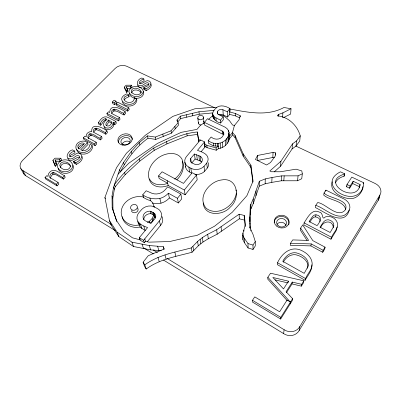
<?xml version="1.0" encoding="UTF-8"?>
<svg xmlns="http://www.w3.org/2000/svg" width="401" height="401" viewBox="0 0 401 401"><rect width="100%" height="100%" fill="white"/><g stroke="black" fill="none" stroke-linecap="round" stroke-linejoin="round"><path stroke-width="0.6" d="M283.632 117.558L290.62 114.044L291.036 108.761L282.885 112.846L278.344 114.551L277.362 115.819C288.464 116.841 297.286 125.368 300.254 135.874L296.595 140.861L292.54 143.839L280.895 161.257L269.828 170.996L271.337 171.748L280.254 171.773L296.083 169.177L301.783 170.921L302.324 173.798L298.073 175.844L281.657 175.874L272.013 177.493L265.277 178.901L259.317 181.297L253.231 198.896L250.289 205.543L249.843 216.936L250.104 226.996L250.881 229.823L253.036 234.445L255.287 241.542L255.267 245.958L253.006 249.447L248.079 247.983L244.43 242.7L242.936 239.773L242.941 233.126L245.477 224.405L244.214 215.427L239.131 214.209L216.715 229.713L207.708 234.314L202.35 237.593L197.583 241.452L191.272 247.928C175.307 252.134 158.445 254.896 144.791 264.855L146.19 269.016C159.653 259.146 176.305 256.414 192.059 252.254L198.289 245.838L202.996 242.009L208.284 238.755L217.177 234.199L239.307 218.826L244.329 220.039L245.247 226.575M255.993 195.618L256.023 190.821M275.487 155.117L275.602 152.876L273.061 152.425L257.572 155.453L257.527 160.47L272.835 157.468L274.339 157.738M249.948 223.923L250.329 210.229L253.237 203.633L259.247 186.159L259.317 181.297M212.575 113.247L212.56 114.1L214.54 117.007L220.44 120.185L220.64 122.992C213.487 121.628 209.588 113.834 215.477 108.611C219.222 104.215 225.713 105.829 229.953 108.561L230.094 111.403L229.598 111.999L235.312 113.453L240.224 115.759L240.259 116.962M212.806 116.917L212.816 116.069L211.944 116.345L208.736 119.177M311.813 264.785C312.234 270.715 307.757 275.437 305.051 280.299L277.372 264.665L277.512 262.755C282.294 252.435 292.404 244.625 303.607 251.607C308.524 254.284 312.81 259.437 312.108 265.332C311.402 270.996 306.143 274.891 305.051 280.299M259.247 186.159L265.136 183.783L265.277 178.901M100.791 125.358L98.907 124.355L98.34 122.656L100.681 119.443L102.471 117.869L104.29 116.987L106.215 116.821L108.225 117.483L115.854 121.463L116.355 123.167L114.821 124.791L114.31 123.087L113.117 122.46C112.09 132.741 96.887 127.257 106.972 119.242C103.854 117.343 101.293 121.202 100.23 123.658C100.867 128.576 102.786 119.027 105.929 120.38L105.393 118.676M113.117 122.46C116.375 128.099 105.754 133.102 104.014 126.791M272.835 157.468L273.061 152.425M265.136 183.783L271.793 182.385L272.013 177.493M286.555 292.504L292.053 283.918L301.362 286.149L303.572 282.645L303.873 280.8L270.525 273.231L267.838 277.261L267.753 279.111L287.266 300.695M278.254 116.3L278.344 114.551M282.595 117.518L282.885 112.846M362.504 188.565C353.938 209.061 315.276 184.33 340.474 171.823L344.675 173.823L344.524 174.054C318.755 181.773 356.644 205.528 360.108 184.58L353.181 181.277L352.639 183.488L349.582 188.234L346.484 186.736L346.995 184.535L351.817 177.107L363.481 182.65C364.153 191.618 356.549 200.931 347.025 198.269C339.597 196.806 329.171 190.726 332.259 181.743M242.936 239.773L242.941 233.126M274.194 171.899L280.575 166.255L280.895 161.257M271.793 182.385L281.322 180.786L281.657 175.874M283.808 180.781L284.174 175.869M280.575 166.255L292.093 148.946L292.54 143.839M88.451 138.776L88.827 136.911L90.31 135.518C94.125 135.002 97.122 138.781 100.546 139.899L102.135 138.215L101.573 136.535L93.212 132.069L93.644 129.593L95.102 128.24C98.907 127.724 101.919 131.453 105.343 132.556L105.894 134.24L107.463 132.576L106.927 130.886C103.222 127.809 91.002 121.804 91.704 131.688C88.801 131.177 85.669 133.733 86.2 136.801L84.972 136.129L83.348 137.809L83.974 139.478L95.127 145.628L96.741 143.919L96.155 142.255L87.784 137.668L88.215 135.237L89.704 133.844C93.528 133.322 96.541 137.107 99.974 138.225L100.546 139.899M292.093 148.946L296.098 145.989L296.595 140.861M320.058 221.633C320.8 218.971 317.828 217.372 315.662 216.886L313.983 217.157L312.354 218.425L309.727 222.174M290.224 303.823L290.449 302.073L287.061 300.088L279.642 311.767L254.755 296.88L252.475 300.299L252.48 302.048L280.645 319.026L280.815 317.346L292.59 298.68L286.103 291.722L292.284 282.078L301.652 284.319L303.873 280.8M300.254 135.874L299.717 141.032L296.098 145.989M134.27 97.794C134.636 103.513 126.054 103.944 123.999 99.448L123.999 98.195C123.874 95.298 132.135 95.568 126.636 93.884C112.085 100.541 134.104 110.771 136.455 98.741L134.36 97.704L134.556 98.957M300.62 228.099L308.655 240.43L292.74 239.913L290.469 243.322L290.254 245.312L310.88 245.908L322.715 252.274L324.675 249.156L325.091 247.176L312.82 240.63L302.725 224.941L300.62 228.099L300.354 230.144L307.006 240.384M281.322 180.786L297.542 180.766L298.073 175.844M337.121 226.911L336.254 230.52L330.95 239.202L303.818 224.941L304.103 222.876C307.382 218.024 311.918 208.089 319.361 212.109C323.707 212.264 321.437 221.232 325.306 216.936C330.008 215.227 336.058 218.089 337.381 222.996C338.825 229.347 331.938 233.477 330.95 239.202M288.359 282.404L288.499 281.176L272.865 277.477L283.502 288.92L288.499 281.176M204.63 145.859L207.086 147.683L216.269 150.23L218.53 148.525C225.287 147.949 231.131 140.967 228.816 134.084M302.324 173.798L301.742 178.736L297.542 180.766M379.246 197.192A10.165 8.105 14.7 0 1 378.243 200.274L299.201 330.434A11.007 10.231 27 0 1 283.632 333.617L284.098 329.692L167.117 258.434M228.976 140.22L228.695 135.092L229.031 132.29L228.38 130.455L227.277 128.856L225.247 127.262L207.512 118.701L204.4 122.36L204.695 125.157L223.252 134.5L223.066 131.723L222.164 131.012L204.4 122.36M229.031 132.29L228.966 136.861L232.49 132.51L234.42 125.498L239.016 119.844L240.224 115.759M292.053 283.918L292.284 282.078M290.169 303.913L290.394 302.159L267.838 277.261M275.602 152.876L275.141 156.295L270.474 162.56L266.605 164.991L255.452 159.463L257.572 155.453M292.59 298.68L292.354 300.449L280.645 319.026M131.548 92.942C132.686 88.225 139.478 89.669 141.463 92.967M78.501 148.53L78.686 147.292L80.907 144.977L83.603 144.661M362.469 188.63L362.77 186.63M301.362 286.149L301.652 284.319M315.742 205.427C324.469 207.543 340.003 224.039 348.374 211.472C352.409 206.34 347.842 200.049 342.549 198.315L325.943 190.129L324.093 192.906C327.306 198.064 350.449 199.452 345.261 209.918C337.822 219.141 325.186 203.036 317.642 202.575L315.742 205.427L315.397 207.553C323.802 211.342 344.604 227.808 349.341 209.903M315.662 216.886L316.013 214.791C323 215.773 320.239 222.144 317.016 225.633L309.111 221.512L312.69 216.334L314.324 215.066L316.013 214.791M310.88 245.908L311.216 243.918L290.469 243.322M116.711 221.252L112.185 207.778L112.034 195.959L113.603 187.066L119.618 169.748L123.543 162.49L131.272 151.448L139.212 142.636L147.468 135.879L155.282 137.082L171.037 130.801L178.114 122.741L177.016 119.984L180.355 116.195L198.966 111.794L214.124 110.35M116.706 221.111L112.972 209.893L112.811 198.114L114.365 189.252L115.227 186.766L125.207 174.625L139.869 161.047L154.24 150.345L166.971 143.869L187.167 135.839L197.653 134.35L197.362 131.994C181.673 133.202 167.598 141.227 153.718 148.044C139.007 158.305 125.222 170.119 114.47 184.575L115.227 186.766M299.201 330.434L299.903 326.464L379.937 194.996A10.306 8.165 14.4 0 0 374.965 183.397L295.808 146.044M324.093 192.906L323.702 195.071C329.442 200.44 343.542 200.525 345.702 209.357M325.747 191.217L325.943 190.129M50.506 178.465L50.787 176.966L51.754 175.347L52.997 174.39L54.215 174.144L57.052 175.287L63.483 179.117L65.213 177.282L64.481 175.688C60.521 174.124 56.857 169.357 52.175 170.575C49.709 171.427 47.99 173.788 48.025 176.42L46.782 175.673L45.017 177.503L45.819 179.092L57.077 185.894L58.832 184.034L58.07 182.455L49.619 177.377L50.005 175.372L50.977 173.748L52.225 172.791L53.443 172.545L54.782 172.906L62.741 177.523L63.483 179.117M322.715 252.274L323.121 250.299L325.091 247.176M335.426 182.821C336.92 179.327 340.444 177.137 344.033 176.28L344.524 174.054M344.675 173.823L344.033 176.28M307.587 268.274C309.472 262.028 303.351 257.171 298.068 255.407C292.078 252.911 285.948 256.941 283.221 262.269M223.066 131.723L223.793 133.533C222.851 139.473 215.262 140.866 211.152 136.977L208.199 140.54L208.48 143.287L213.543 145.909L218.345 146.2L216.069 147.904L206.841 145.352L204.375 143.528M236.379 192.841C234.826 205.863 217.798 216.926 206.315 208.405C196.69 197.523 209.232 181.432 221.482 179.964C237.863 176.806 240.715 198.365 230.42 206.946C223.437 215.698 204.184 216.806 203.187 202.926M349.582 188.234L350.113 186.039L353.181 181.277M359.236 187.914L360.108 184.58M363.181 183.753L363.481 182.65M378.243 200.274L379.937 194.996M161.302 250.735L150.626 249.888L133.493 246.51L118.781 236.53L111.247 225.182L109.488 220.7L104.927 197.523L112.049 178.019L116.616 167.548L126.405 153.262L145.393 135.212L172.876 116.365L194.846 108.791L212.62 107.343L216.896 107.784M106.4 125.613L108.992 121.729L108.46 120.024L106.14 123.167L105.814 124.621L106.075 125.242C108.425 127.588 112.054 124.47 111.553 121.643L108.46 120.024M208.199 140.54C214.801 146.185 225.994 143.438 228.695 135.092M93.949 131.989L94.651 130.706L95.684 129.929L96.746 129.744L99.438 130.776L105.894 134.24M87.463 142.701L80.696 149.779C83.052 151.232 86.16 150.696 87.974 148.641C90.285 147.533 88.571 142.064 92.019 145.513C90.39 152.495 79.999 155.478 76.12 148.766C74.2 142.696 83.132 138.666 87.463 142.701L88.085 144.365L82.19 150.54M69.889 156.841C69.894 153.448 76.907 154.24 74.546 150.997L72.541 149.859C68.12 150.606 63.874 158.971 70.726 158.956C73.924 159.132 76.531 153.478 79.538 156.21L79.583 156.961C79.533 160.626 71.879 159.914 74.25 163.132L76.38 164.36C79.233 162.966 83.508 160.059 82.105 156.365M111.979 113.247L112.781 111.839L113.889 110.997C117.648 110.305 120.711 113.939 124.094 114.977L125.603 113.383L125.137 111.658C121.102 108.756 110.195 103.042 109.668 112.45L108.445 111.819L106.907 113.413L107.438 115.127L118.511 120.886L120.039 119.267L119.553 117.558L111.242 113.262L111.784 110.766L113.383 109.278C117.152 108.581 120.23 112.22 123.623 113.257L124.094 114.977M150.23 223.141L152.696 220.675L154.345 217.091L153.117 212.5L150.255 211.202A6.15 5.208 -16.7 0 0 144.044 213.964A6.15 5.208 -16.7 0 0 144.064 219.803L145.112 220.756L151.042 223.357L155.217 218.249A4.812 4.08 -16.4 0 0 154.26 213.307L153.117 212.5M147.287 222.46L149.222 221.467L152.124 218.58L153.784 214.981L150.936 213.688L150.255 211.202M178.114 122.741L178.5 125.112L171.463 133.152L155.788 139.413L148.014 138.21C136.139 146.926 126.997 158.931 120.33 171.984L119.618 169.748M124.46 99.934C124.736 96.942 130.621 98.11 128.706 94.907M320.589 227.813C322.71 220.63 332.619 219.462 333.361 227.633M346.484 186.736L347.126 185.748M253.006 249.447L253.001 245.061L255.287 241.542M143.814 78.957L141.638 79.879L139.959 81.137L139.142 82.561L139.809 83.624C140.49 81.162 145.643 82.055 143.814 78.957L141.849 78.025C137.533 78.666 134.756 86.125 140.871 85.699C143.774 85.809 146.059 80.987 148.881 83.288L148.982 83.924C148.796 87.293 142.39 86.2 144.104 89.568L146.185 90.581C148.606 89.488 152.53 86.882 150.916 83.789M146.19 269.016L144.525 266.344L143.112 262.164L148.23 255.723L164.29 248.961L163.247 246.655L149.312 245.567L131.969 242.174L117.097 232.129L109.488 220.7M229.096 139.217L232.6 134.876L232.49 132.51L235.106 135.553L243.171 153.879L250.871 165.137L253.066 181.117L246.886 195.703L232.339 212.199L214.545 226.214L196.761 235.547L192.169 236.249L169.678 241.547L148.846 242.154L145.488 241.262L144.751 238.891M142.736 194.821A21.96 17.96 -13.2 0 0 149.182 197.899L150.636 198.259A21.96 17.96 -13.2 0 0 156.746 198.786L159.869 198.49L162.616 197.462A16.306 13.403 -13.8 0 0 168.355 193.212L169.372 197.949L178.375 202.986L181.718 198.846L180.841 194.104L167.698 186.846L164.946 190.024A10.406 8.556 -13.6 0 1 152.074 193.342L146.165 190.781L142.736 194.821L143.453 197.367A21.819 17.905 -13.3 0 0 149.859 200.435C152.465 201.217 153.408 204.6 154.179 206.916M167.172 180.656L168.194 185.473L185.127 194.801L197.182 179.854L196.51 174.976L192.219 172.701L183.478 183.392L162.084 171.783L158.555 175.939L159.157 178.555L167.728 183.262C161.603 185.833 152.816 185.498 149.408 178.896M147.282 241.828L160.52 225.417A9.835 8.381 -16.5 0 0 161.979 216.545M160.52 225.417L159.357 220.881A9.96 8.441 -16.3 0 0 157.518 208.615L153.342 206.425A10.175 8.601 -16.6 0 0 141.784 209.362L138.706 212.931A9.739 8.241 -17.1 0 0 138.124 221.843C140.39 224.871 144.205 226.209 147.578 227.598L139.292 237.733L140.064 240.109L144.33 242.7L145.488 241.262M178.375 202.986L177.458 198.279L180.841 194.104M144.33 242.7L143.578 240.329L159.357 220.881M185.127 194.801L184.3 190.034L196.51 174.976M191.803 163.012L195.107 159.017L194.43 154.019L200.134 156.215L201.182 157.032A5.779 4.662 -7.6 0 1 201.538 162.22A5.779 4.662 -7.6 0 1 195.743 164.726L191.813 162.856A4.521 3.649 -7.8 0 1 190.711 158.49L194.43 154.019M201.127 151.738L205.061 146.972L204.505 141.904L200.445 139.869L186.736 156.23A9.363 7.559 -7.9 0 0 188.866 167.122L189.618 172.039L191.603 173.137L190.871 168.23L188.866 167.122M220.54 114.791A3.749 2.877 -4.5 0 1 223.242 114.982L227.552 117.027L229.718 114.41L229.452 109.162M194.831 174.285A9.489 7.719 -7.6 0 0 204.61 171.277L207.297 168.034A9.038 7.333 -7.3 0 0 208.465 162.681M204.505 141.904L197.457 150.38C200.69 151.533 204.284 152.586 206.67 155.202A9.143 7.378 -7.3 0 1 206.756 163.082L207.297 168.034M220.64 122.992L223.417 119.648L223.237 116.831L218.74 114.691A3.789 2.892 -4.5 0 1 217.307 112.2L217.502 111.488A3.789 2.892 -4.5 0 1 222.906 109.739L227.262 111.789L227.552 117.027M227.262 111.789L229.953 108.561M220.44 120.185L223.237 116.831M190.871 168.23L192.981 169.112A9.599 7.764 -7.6 0 0 204.029 166.345L206.756 163.082M143.453 197.367L143.728 197.041L140.15 196.52A16.902 14.15 -17.8 0 0 121.363 210.405A16.902 14.15 -17.8 0 0 135.473 225.362L139.478 225.041L138.891 224.284A9.674 8.21 -17.2 0 1 137.784 221.427M177.773 121.939L180.726 118.581L199.237 114.195L212.51 112.932M176.796 179.864C181.638 175.222 185.247 167.798 182.249 161.227M127.744 111.117L129.237 109.533L128.791 107.804L117.724 102.215L116.215 103.774L116.706 105.508L127.744 111.117L127.287 109.388L116.215 103.774M74.25 163.132L73.654 161.408M144.104 89.568L143.794 87.729M57.077 185.894L56.305 184.315L58.07 182.455M62.741 177.523L64.481 175.688M95.127 145.628L94.536 143.964L96.155 142.255M99.974 138.225L101.573 136.535M105.343 132.556L106.927 130.886M114.31 123.087L115.854 121.463M118.511 120.886L118.014 119.177L119.553 117.558M123.623 113.257L125.137 111.658M127.287 109.388L128.791 107.804M74.546 150.997L72.13 152.059L70.21 153.528L69.193 155.207L69.253 155.934C72.877 158.806 76.19 150.721 80.33 153.678C84.365 156.776 78.817 161.568 75.704 162.731L73.563 161.503M114.771 104.686L114.275 102.952L115.994 101.182L114.084 100.22L112.365 101.984L112.871 103.719L114.771 104.686L116.48 102.917L115.994 101.182M55.909 161.608L56.767 164.821L55.353 166.285L54.591 164.671L56.015 163.202L55.158 159.984L59.383 159.728L60.827 158.235L61.559 159.864L60.12 161.352L55.909 161.608L55.158 159.984M126.711 92.436L126.26 90.681L127.473 89.433L126.415 86.736L130.34 86.471L131.573 85.202L131.999 86.962L130.771 88.23L126.861 88.491L127.914 91.187L126.711 92.436L124.811 88.796L124.355 87.042L126.125 85.228L131.573 85.202M54.591 164.671L52.922 160.315L54.997 158.189L60.827 158.235M118.094 174.134L128.781 163.232L157.493 143.423L181.227 132.34L196.966 129.388L200.38 125.373L204.5 122.681M174.6 179.132C180.48 174.61 185.152 166.31 181.869 158.941C177.247 151.252 166.4 152.736 159.819 156.866C151.753 161.648 145.548 171.834 149.974 181.117C153.357 187.688 162.099 188.039 168.194 185.473M143.718 87.809L145.809 88.821C148.596 87.984 153.413 83.488 149.423 81.152C145.728 78.987 143.252 84.441 139.809 83.624M152.36 203.046A21.699 17.855 -13.3 0 0 157.909 203.477L160.996 203.187L163.708 202.169A16.115 13.323 -13.9 0 0 169.372 197.949M143.789 226.064L145.147 230.55L140.129 227.111L136.145 227.427A16.807 14.105 -17.9 0 1 122.125 216.64M229.713 109.107L231.542 109.293C248.76 112.556 267.733 116.37 283.963 107.498L291.036 108.761M275.141 279.893L287.692 282.875M229.718 114.41L235.402 115.864L239.748 117.909M140.255 239.878L132.485 237.823L123.969 231.648L116.325 220.214M234.42 125.498L232.525 124.987L229.527 120.751L224.264 116.105L218.615 114.23M242.8 235.317L244.309 238.259L248.008 243.587L253.001 245.061M195.107 159.017L200.751 161.202L201.788 162.019M148.596 84.566C145.122 84.28 139.548 90.796 137.458 84.967M79.548 157.252C75.719 156.636 70.586 164.159 67.659 158.33M214.395 107.623L126.761 66.265A8.22 5.82 -12.5 0 0 115.192 68.401L22.772 160.21A9.288 6.907 -23.8 0 0 22.892 170.585L25.739 175.738L115.443 230.655M352.639 183.488L359.527 186.786M346.995 184.535L350.113 186.039M112.365 101.984L114.275 102.952M106.907 113.413L118.014 119.177M304.103 222.876L331.401 237.181M108.992 121.729L111.558 123.077M113.628 124.165L114.821 124.791M98.34 122.656L100.23 123.658M311.216 243.918L323.121 250.299M158.555 175.939L184.3 190.034M83.348 137.809L94.536 143.964M168.355 193.212L177.458 198.279M277.512 262.755L305.361 278.439M252.475 300.299L280.815 317.346M45.017 177.503L56.305 184.315M139.292 237.733L143.578 240.329M22.892 170.585L111.027 224.269M153.227 249.973L157.498 252.58M143.738 247.978L153.352 253.863M163.493 260.074L283.632 333.617M154.345 217.091L155.473 217.893L154.26 213.307M197.362 131.994L198.46 139.147L200.43 140.606M232.6 134.876L235.207 137.914L243.227 156.195L250.886 167.428L252.901 182.139M143.112 262.164L144.791 264.855M70.817 166.681C68.867 162.445 60.541 162.069 60.536 167.648M20.802 168.585L23.664 173.753M124.355 87.042L126.26 90.681M52.225 172.791L52.997 174.39M53.443 172.545L54.215 174.144M52.922 160.315L53.433 161.397M56.015 163.202L56.767 164.821M59.383 159.728L60.12 161.352M143.267 91.523C145.523 99.258 131.728 100.726 129.498 94.08A5.619 4.11 -12.2 0 1 129.413 93.152M75.704 162.731L76.38 164.36M117.097 232.129L118.781 236.53M53.684 161.939L55.353 166.285M104.927 197.523L105.368 198.685M112.185 207.778L112.972 209.893M235.893 189.969L236.314 191.122M122.175 101.729C124.651 108.08 135.488 107.323 136.871 100.486L136.455 98.741M92.019 145.513L92.626 147.172C91.112 154.636 79.127 157.222 76.466 149.352M89.704 133.844L90.31 135.518M112.034 195.959L112.811 198.114M90.781 133.653L91.378 135.332M228.695 133.698L229.177 135.067M131.969 242.174L133.493 246.51M113.603 187.066L114.365 189.252M95.102 128.24L95.684 129.929M96.17 128.054L96.746 129.744M153.784 206.144L154.164 207.307M139.483 237.497L140.059 239.282M142.024 243.988L143.428 248.314M138.711 222.6L140.129 227.111M124.516 172.4L125.207 174.625M140.415 224.059L141.814 228.56M123.543 162.49L124.235 164.741M149.312 245.567L150.626 249.888M73.162 165.438C75.338 174.099 60.12 176.53 58.17 168.28M113.383 109.278L113.889 110.997M114.521 109.052L115.017 110.776M157.939 257.277L159.162 261.502M149.222 221.467L149.668 223.031M131.272 151.448L131.914 153.733M157.623 246.219L158.831 250.54M152.124 218.58L152.696 220.675M151.693 211.673L152.365 214.159M149.894 198.074L150.565 200.61M165.006 254.931L166.139 259.181M139.267 158.781L139.869 161.047M153.653 212.851L154.876 217.437M163.247 246.655L163.959 249.357M139.212 142.636L139.809 144.946M127.473 89.433L127.914 91.187M128.621 94.997L129.062 96.746M126.415 86.736L126.711 87.909M130.34 86.471L130.771 88.23M159.869 198.49L160.996 203.187M147.468 135.879L148.014 138.21M174.856 252.064L175.859 256.349M153.718 148.044L154.24 150.345M155.282 137.082L155.788 139.413M145.809 88.821L146.185 90.581M162.811 134.084L163.277 136.42M111.007 223.969L111.247 225.182M166.52 141.548L166.971 143.869M191.272 247.928L192.059 252.254M171.037 130.801L171.463 133.152M192.971 246.455L193.738 250.79M174.866 126.44L175.267 128.801M177.016 119.984L177.207 121.172M184.846 162.174L185.638 167.117M197.583 241.452L198.289 245.838M180.355 116.195L180.726 118.581M197.653 134.35L198.746 141.488L198.46 139.147M200.129 239.392L200.801 243.793M186.821 133.493L187.167 135.839M202.35 237.593L202.996 242.009M190.711 158.49L191.357 162.906M186.42 114.761L186.756 117.152M196.655 154.701L197.307 159.693M207.708 234.314L208.284 238.755M192.475 113.328L192.781 115.724M198.846 155.653L199.477 160.641M200.134 156.215L200.751 161.202M197.813 118.115L198.425 123.297M204.029 166.345L204.61 171.277M198.966 111.794L199.237 114.195M204.345 142.094L204.906 147.162M203.412 117.057L203.964 122.25M206.841 145.352L207.086 147.683M216.715 229.713L217.177 234.199M221.086 226.69L221.492 231.202M213.292 143.167L213.543 145.909M212.966 114.866L213.207 117.683M215.237 143.337L215.472 146.079M213.563 116.009L213.798 118.826M216.069 147.904L216.269 150.23M214.54 117.007L214.771 119.824M217.512 143.533L217.733 146.28M218.129 143.453L218.53 148.525M215.939 118.024L216.164 120.836M217.442 111.704L217.613 113.969M220.224 143.182L220.605 148.255M222.365 142.205L222.715 147.287M222.164 131.012L222.355 133.789M223.793 133.533L223.868 134.646M223.563 132.495L223.708 134.716M222.906 109.739L223.242 114.982M225.267 140.275L225.588 145.373M226.745 138.45L227.051 143.553M228.009 136.891L228.299 142.009M228.38 130.455L228.44 131.568M235.106 135.553L235.207 137.914M235.312 113.453L235.402 115.864M239.131 214.209L239.307 218.826M250.029 226.901L250.059 228.094L250.013 223.537M244.309 238.259L244.43 242.7M243.888 230.084L243.918 231.207M243.171 153.879L243.227 156.195M244.214 215.427L244.329 220.039M248.008 243.587L248.079 247.983M250.104 226.996L250.114 228.129M249.843 216.936L249.888 221.542M250.881 229.823L250.886 230.951M250.289 205.543L250.354 214.279M250.871 165.137L250.886 167.428M250.906 204.149L250.941 208.846M253.231 198.896L253.237 203.633M25.739 175.738A9.173 6.872 -24 0 1 23.258 172.916M277.056 224.274A4.932 4.251 7.1 0 1 281.958 222.365A4.932 4.251 7.1 0 1 286.053 225.608M122.074 144.54A4.712 3.654 -14.9 0 1 129.673 141.698M299.903 326.464A11.168 10.356 25.8 0 1 284.098 329.692M274.194 222.48A7.418 6.371 6.8 0 1 281.622 216.39A7.418 6.371 6.8 0 1 289.001 222.981M288.976 223.537A7.418 6.371 6.8 0 1 288.755 224.63M118.425 142.611A7.243 5.589 -14.8 0 1 124.445 135.814A7.243 5.589 -14.8 0 1 132.53 139.443M189.618 172.039A9.253 7.519 -7.9 0 1 185.533 166.089M203.332 121.262A2.822 2.18 -6.6 0 1 203.518 123.909M200.971 124.967A2.822 2.18 -6.6 0 1 198.545 122.165M137.443 207.858A3.439 2.872 -18.1 0 1 135.989 212.445A3.439 2.872 -18.1 0 1 131.368 210.5M143.784 219.758A6.11 5.188 -16.8 0 1 150.936 213.688M141.187 91.794C140.089 96.546 133.187 95.107 131.227 91.769C131.192 86.365 140.044 87.629 141.187 91.794M78.03 145.638L77.844 146.876L78.255 148.009L79.253 148.966L84.431 143.563C82.145 142.119 79.142 143.267 78.03 145.638M143.363 91.573C142.054 98.195 131.458 98.055 129.062 92.33A5.639 4.115 -12.1 0 1 129.628 89.563C132.706 84.596 142.24 85.784 143.363 91.573M70.461 166.204C69.333 171.798 60.551 170.154 59.734 165.342C60.927 159.783 69.573 161.433 70.461 166.204M308.219 264.976L307.803 266.835L304.214 273.337L282.755 261.317C285.582 255.668 291.803 250.725 298.329 253.457C303.206 255.242 308.82 259.096 308.219 264.976M72.812 165.974C71.428 173.377 59.413 173.803 57.423 166.666A6.221 4.752 -21.6 0 1 58.31 163.387C61.538 157.608 72.461 159.112 72.812 165.974M333.817 225.568L333.492 226.811L330.178 232.495L320.033 227.207C322.138 224.365 323.833 219.568 328.083 219.723C330.97 220.224 334.228 222.219 333.817 225.568M276.454 225.979A7.444 6.386 6.7 0 0 288.87 223.462A7.444 6.386 6.7 0 0 279.743 215.367A7.444 6.386 6.7 0 0 276.454 225.979M122.175 145.027A7.268 5.599 -14.8 0 0 132.15 138.134A7.268 5.599 -14.8 0 0 120.741 135.408A7.268 5.599 -14.8 0 0 122.175 145.027M278.078 225.678A4.982 4.281 6.8 0 0 286.399 224.004A4.982 4.281 6.8 0 0 280.299 218.57A4.982 4.281 6.8 0 0 278.078 225.678M123.543 144.711A4.747 3.664 -14.8 0 0 130.26 140.41A4.747 3.664 -14.8 0 0 122.957 138.35A4.747 3.664 -14.8 0 0 123.543 144.711M199.001 119.478A2.852 2.19 -6.6 0 0 203.447 117.628A2.852 2.19 -6.6 0 0 199.382 115.668A2.852 2.19 -6.6 0 0 199.001 119.478M132.611 210.174A3.459 2.882 -18 0 0 137.332 206.695A3.459 2.882 -18 0 0 131.904 205.212A3.459 2.882 -18 0 0 132.611 210.174"/></g></svg>
